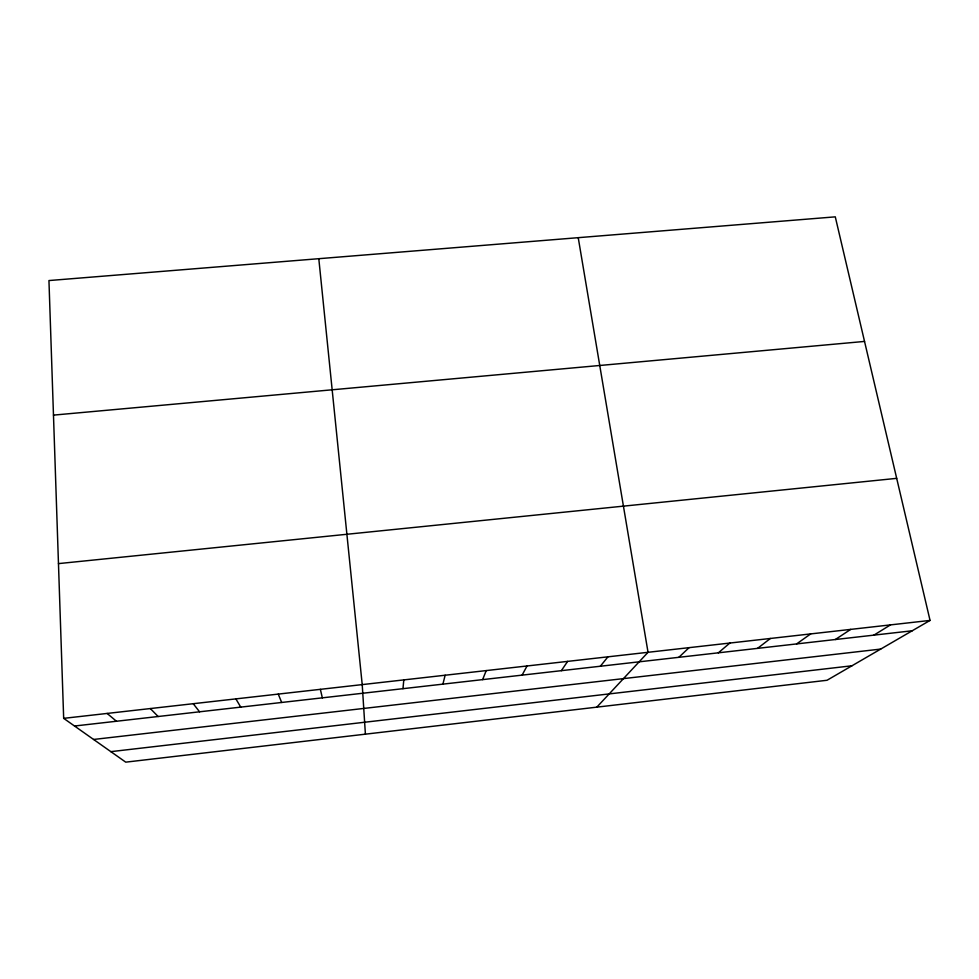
<?xml version="1.0" encoding="UTF-8"?>
<svg xmlns="http://www.w3.org/2000/svg" width="979" height="979" viewBox="0 0 979 979"><rect width="100%" height="100%" fill="white"/><g stroke="black" fill="none" stroke-linecap="round" stroke-linejoin="round"><path stroke-width="1.47" d="M402.956 688.678L403.813 679.903M442.912 684.137L445.139 675.229M482.623 679.622L486.22 670.591M522.101 675.143L527.045 665.977M561.346 670.676L567.624 661.388M600.347 666.246L607.947 656.823M596.811 707.156L648.037 652.295L578.234 237.677M678.851 657.313L689.081 647.657M718.329 652.834L729.869 643.044M757.575 648.367L770.4 638.467M796.576 643.937L810.685 633.915M835.344 639.52L850.714 629.387M873.892 635.138L890.511 624.883M930.05 620.417L827.022 680.27L125.728 762.151L63.672 718.353L48.95 280.557L835.283 216.848L930.05 620.417L63.672 718.353M110.847 751.652L851.963 665.781M74.539 726.014L912.208 630.782M93.58 739.463L880.733 649.077M58.471 563.61L896.691 478.352M53.478 415.12L864.543 341.426M107.139 713.446L116.464 721.254M150.325 708.563L158.145 716.518M193.23 703.705L199.569 711.806M235.878 698.884L240.736 707.119M278.256 694.099L281.671 702.469M320.366 689.338L322.336 697.843M318.799 258.689L362.218 684.602L365.4 734.177"/></g></svg>
